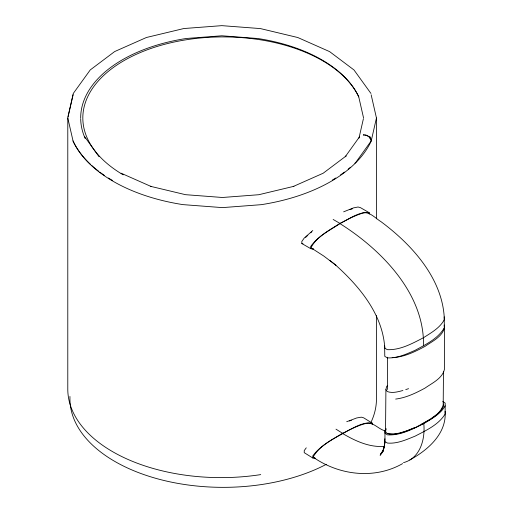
<?xml version="1.0" encoding="UTF-8"?>
<svg xmlns="http://www.w3.org/2000/svg" width="513" height="513" viewBox="0 0 513 513"><rect width="100%" height="100%" fill="white"/><g stroke="black" fill="none" stroke-linecap="round" stroke-linejoin="round"><path stroke-width="0.77" d="M315.149 458.648L312.757 457.981L312.776 455.903C320.24 445.694 331.994 439.737 342.556 433.267C351.892 429.285 361.678 421.539 372.226 423.142L372.214 424.527M442.693 401.538L445.175 403.077L445.143 414.036C438.461 424.886 426.059 430.42 415.158 436.114C406.367 439.667 397.133 443.963 387.418 443.059L384.942 441.513L384.974 430.554L386.174 428.669M443.476 371.842L443.194 404.994C439.429 416.774 425.636 421.724 415.722 427.412C406.7 430.811 396.703 436.159 386.873 433.37L385.539 431.439L385.904 389.604L386.533 386.77L387.386 385.59M445.213 405.841C440.52 414.132 431.632 418.775 423.789 423.616C425.348 438.936 420.339 458.231 403.532 462.63M384.904 438.75L384.442 445.156L384.974 442.187L383.698 448.76L384.57 445.63L382.557 452.261L383.621 449.055L380.146 455.294L381.852 453.069M385.539 431.439L386.013 429.317M68.017 116.598L73.308 93.411L90.25 69.928L114.649 51.569L146.442 37.487L183.808 28.542L221.834 25.65L260.437 28.587L297.809 37.532L329.603 51.614L353.996 69.973L370.944 93.456M260.719 474.608A153.265 88.486 0 0 1 67.787 389.136L67.787 118.003L73.096 94.738M358.972 138.164L363.39 118.779M369.706 138.209L370.059 136.657M371.155 94.783L376.452 118.003L371.239 140.863L355.926 162.204A153.265 88.486 0 0 1 354.893 163.217M444.187 316.848L444.348 327.769C438.019 338.753 425.739 344.473 415.036 350.347C406.283 354.092 397.107 358.542 387.341 357.843L384.782 356.362L384.622 345.441L384.782 348.192L387.341 349.674C400.326 350.199 412.285 343.498 423.488 337.721C431.164 332.751 439.93 327.98 444.348 319.599C443.065 278.886 412.093 244.836 381.05 221.712C374.772 217.948 368.328 209.586 360.261 213.953C353.162 216.435 346.474 219.917 339.952 223.61C329.891 230.446 317.137 236.147 311.237 247.247L311.789 248.311L323.78 256.038L335.912 265.234L329.994 260.54M359.542 136.798L345.223 156.766L346.108 155.971L323.158 173.24L293.25 186.488L293.917 186.315L258.77 194.722L222.411 197.486L185.475 194.677L150.328 186.277L150.995 186.443L121.087 173.195M306.261 447.823L304.241 450.587L304.222 452.665L312.757 457.981M383.134 451.402L380.851 453.793L382.595 452.177M305.645 237.41L307.8 235.345M312.802 230.517L304.196 238.09L301.824 241.443L301.824 243.515L310.66 248.619L313.033 249.235M310.557 232.799L311.763 231.85M431.343 418.384L436.884 414.305L441.27 410.086L443.54 406.527L443.501 403.917M369.245 214.101L369.245 212.722C358.728 211.343 349.154 219.256 339.952 223.392C329.532 230.055 317.945 236.243 310.66 246.548L310.66 248.619M409.823 459.937C427.656 450.222 446.919 433.665 445.104 411.272M430.728 418.832L421.288 424.328M384.904 430.766C378.511 429.208 373.618 422.161 366.757 423.276C360.267 424.726 354.207 427.592 348.25 430.478C336.009 437.788 320.862 443.976 313.353 456.621L313.905 457.692C339.888 475.41 374.74 479.501 402.622 463.605M423.789 423.616C412.497 429.15 400.435 435.652 387.488 434.864L385.013 433.325L384.974 430.554M343.633 211.831L353.476 207.893L358.036 207.002L360.408 207.618L369.245 212.722M346.711 421.718L356.689 417.96L361.293 417.165L363.685 417.832L372.226 423.142M407.861 430.401L414.485 427.682M350.013 209.67L352.271 208.842M349.366 420.974L351.399 420.282M402.904 390.502C397.87 391.829 392.323 393.465 387.232 391.528L385.904 389.604M405.738 389.591L408.579 388.681M407.123 430.702L399.672 433.01L393.471 434.12L389.021 433.94L387.854 433.209M384.449 446.355C369.469 447.625 355.143 440.911 342.556 433.479M392.156 357.58C403.949 357.26 414.857 351.809 425.053 346.358C432.215 341.292 442.552 336.74 444.502 327.365L444.502 369.078C442.552 378.453 432.215 383.006 425.053 388.072C415.863 393.054 406.136 397.78 395.658 399.082M311.789 248.311L313.417 248.69M313.905 457.692L315.001 457.968M301.824 243.515L303.01 243.822M333.155 219.468L339.952 223.392M339.952 223.61C381.281 249.575 424.732 293.628 423.488 345.89M335.989 429.176L342.556 433.267M335.188 264.657C359.395 286.325 382.845 314.328 384.782 348.192M84.703 136.753L99.028 156.721M67.787 118.003L73.096 141.184A155.401 89.717 0 0 0 182.974 204.623L222.411 207.618L261.271 204.668A155.401 89.717 0 0 0 371.155 141.222A6.438 5.079 24.9 0 0 364.935 135.002L366.583 135.265L369.418 136.843A6.47 5.239 12.8 0 1 371.271 140.703M363.57 118.003L358.709 96.707A142.518 82.279 0 0 0 257.936 38.526L221.834 35.782L186.309 38.481A142.518 82.279 0 0 0 80.682 117.958M444.187 325.018L444.348 327.769M387.462 357.228L387.462 389.502M376.452 118.003L376.452 218.827M376.459 315.649L376.459 398.864A153.265 88.486 0 0 1 371.239 421.769M69.935 396.466L69.935 398.864A153.265 88.486 0 0 0 161.21 479.79A153.265 88.486 0 0 0 326.326 464.323M123.21 174.837A140.376 81.041 0 0 1 153.432 47.632A140.376 81.041 0 0 1 358.773 96.944M85.203 138.523A142.518 82.279 0 0 1 80.688 118.721M112.68 180.57A153.265 88.486 0 0 1 108.429 178.017M104.331 175.35A153.265 88.486 0 0 1 99.772 172.105M98.522 171.156A153.265 88.486 0 0 1 91.494 165.276M90.41 164.269A153.265 88.486 0 0 1 73.013 140.908M350.514 167.225A153.265 88.486 0 0 1 348.167 169.187M344.473 172.067A153.265 88.486 0 0 1 340.581 174.85M335.816 177.979A153.265 88.486 0 0 1 332.289 180.114M363.319 134.932L364.397 134.983L363.319 134.932"/></g></svg>
